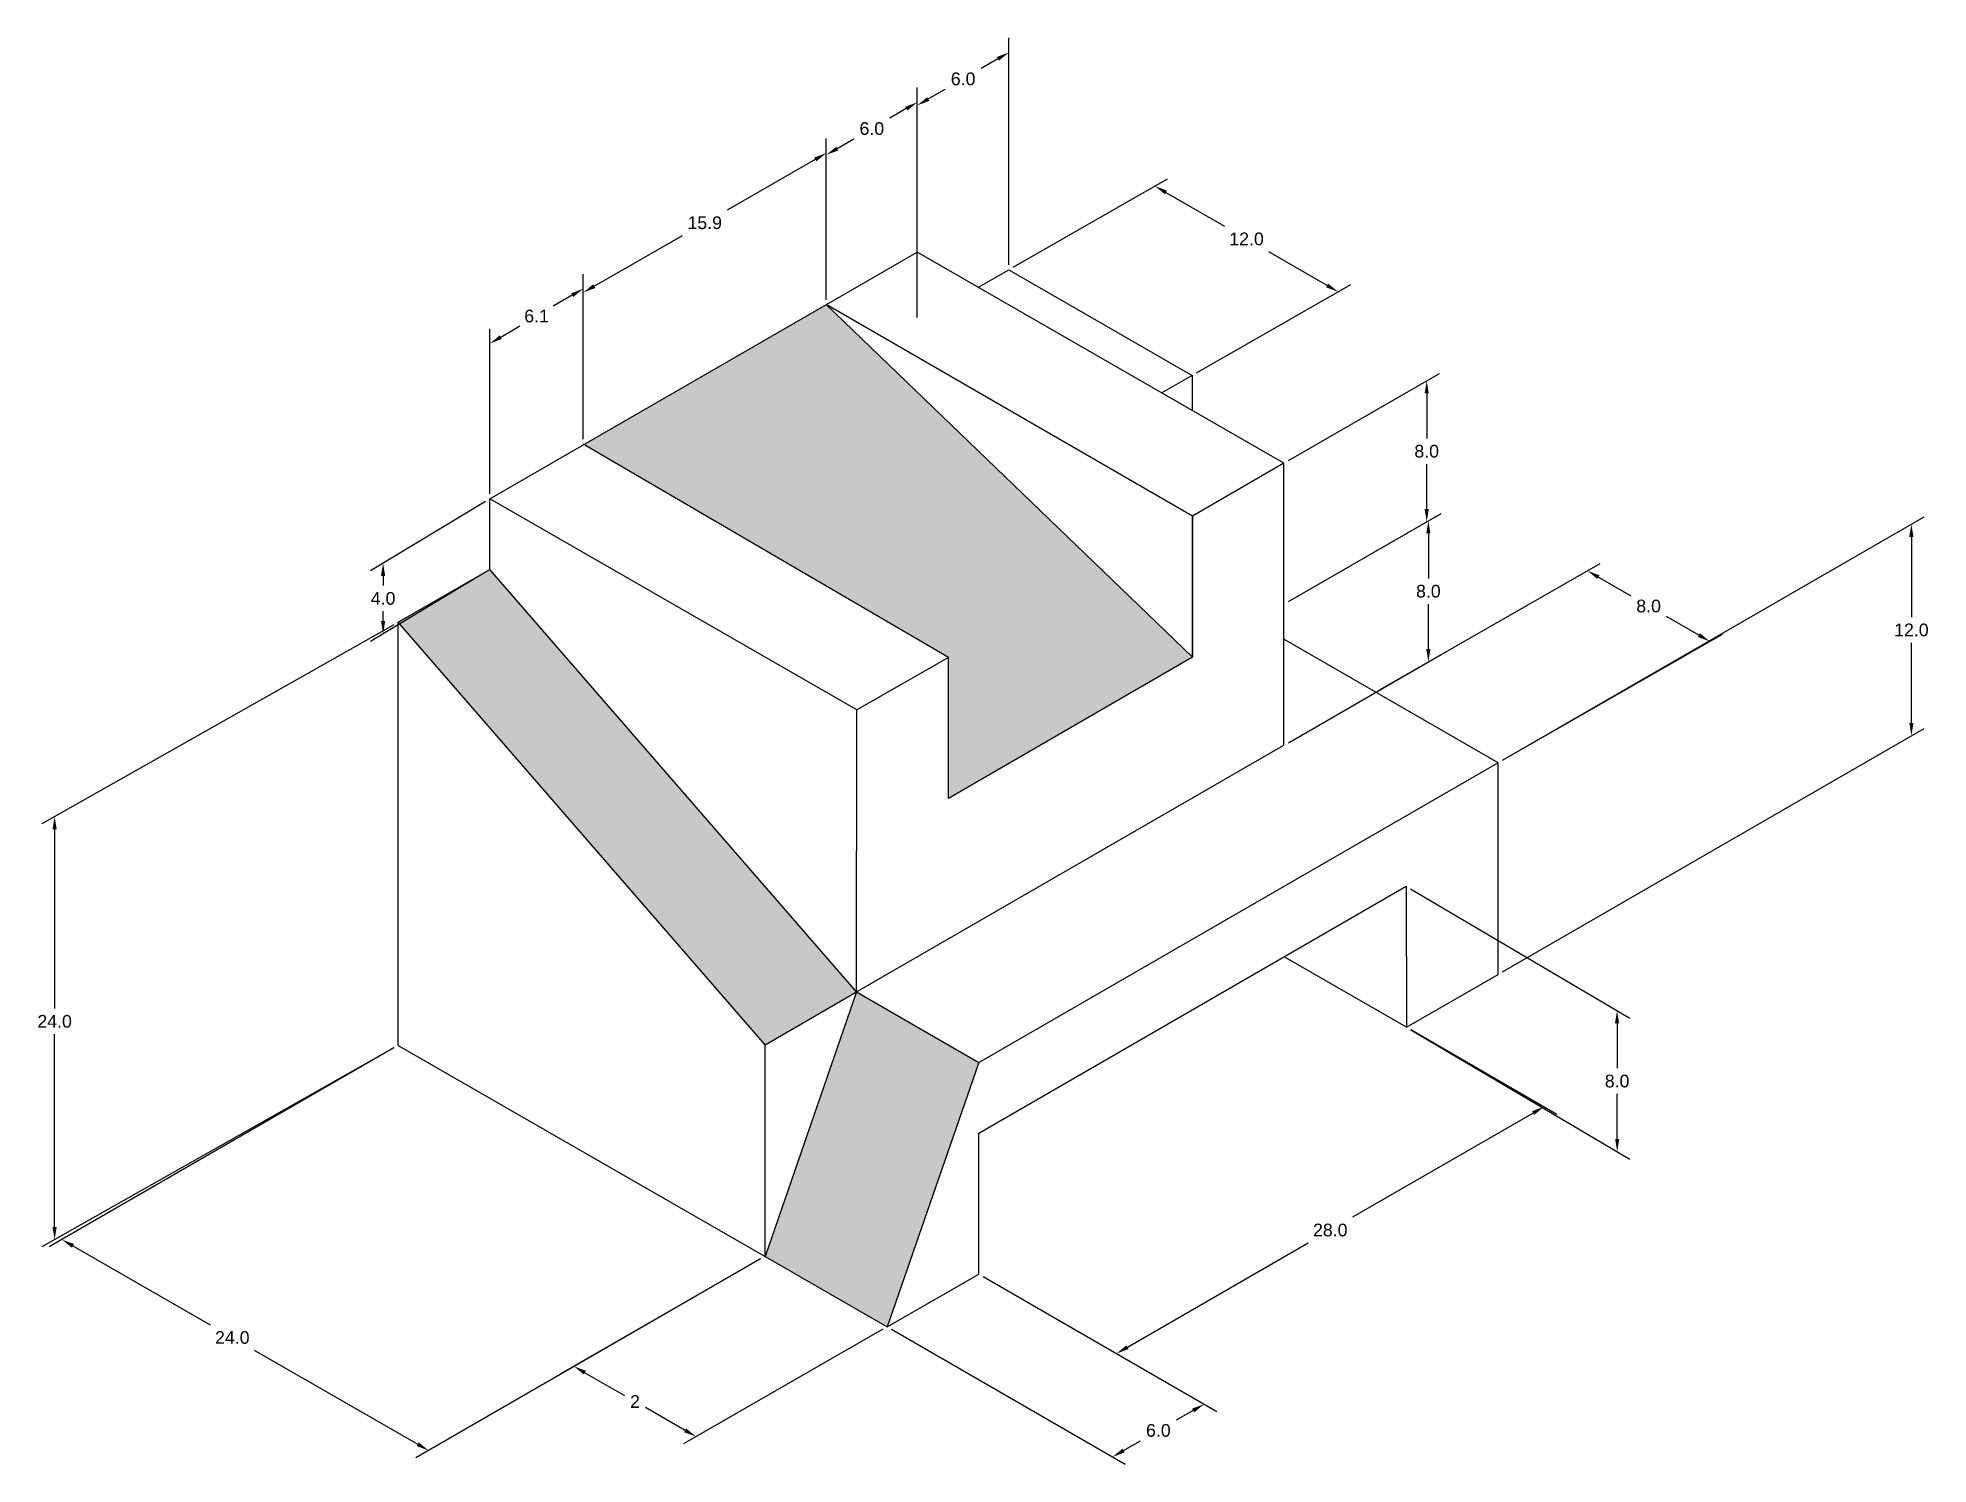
# Model space of a CAD drawing. Header units: millimetres. Extents: x 2220.4 to 2247.2, y 1629.1 to 1649.4.
import ezdxf

# ---------------------------------------------------------------- set-up
doc = ezdxf.new("R2010")
doc.units = ezdxf.units.MM
doc.linetypes.add('ACAD_ISO03W100', pattern=[30, 12, -18])
doc.styles.get("Standard").update_dxf_attribs({"font": 'arial.ttf'})
doc.dimstyles.get("Standard").update_dxf_attribs({"dimscale": 0, "dimtxt": 0.18, "dimasz": 0.18, "dimexe": 0.18, "dimexo": 0.0625, "dimgap": 0.09, "dimtad": 0, "dimtih": 1, "dimtoh": 1, "dimdec": 1, "dimlfac": 4, "dimzin": 0, "dimdsep": 46, "dimtxsty": 'Standard', "dimcen": 0.09, "dimadec": 0, "dimazin": 0, "dimtfac": 1, "dimtdec": 1, "dimtofl": 0, "dimtmove": 0, "dimatfit": 3, "dimfxl": 1, "dimtolj": 1, "dimtzin": 0, "dimarcsym": 0})

# ---------------------------------------------------------------- blocks, each defined once
blk = doc.blocks.new('*D2')
at = {"color": 0, "linetype": 'ACAD_ISO03W100', "lineweight": -2, "transparency": 16777216}
for p, q in [((2225.445, 1635.032), (2220.557, 1632.21)), ((2220.893, 1632.224), (2222.837, 1631.106)), ((2230.646, 1632.039), (2225.758, 1629.218)), ((2225.782, 1629.412), (2223.469, 1630.742))]:
    blk.add_line(p, q, dxfattribs=at)
at = {"color": 0, "linetype": 'ACAD_ISO03W100', "transparency": 16777216}
for points in [[(2220.908, 1632.25), (2220.878, 1632.198), (2220.737, 1632.314)], [(2225.797, 1629.438), (2225.767, 1629.386), (2225.938, 1629.322)]]:
    blk.add_solid(points, dxfattribs=at)
at = {"layer": 'Defpoints', "color": 0, "linetype": 'ACAD_ISO03W100', "transparency": 16777216}
for p in [(2225.508, 1635.068), (2230.709, 1632.075), (2225.938, 1629.322)]:
    blk.add_point(p, dxfattribs=at)
at = {"color": 0, "linetype": 'ACAD_ISO03W100', "transparency": 16777216, "insert": (2223.153, 1630.924), "char_height": 0.18, "attachment_point": 5}
blk.add_mtext('\\A1;24.0', dxfattribs=at)
blk = doc.blocks.new('*D3')
at = {"color": 0, "linetype": 'ACAD_ISO03W100', "lineweight": -2, "transparency": 16777216}
for p, q in [((2225.445, 1641.032), (2220.453, 1638.21)), ((2220.633, 1638.132), (2220.633, 1635.589)), ((2220.633, 1632.492), (2220.633, 1635.226)), ((2225.445, 1635.032), (2220.453, 1632.21))]:
    blk.add_line(p, q, dxfattribs=at)
at = {"color": 0, "linetype": 'ACAD_ISO03W100', "transparency": 16777216}
for points in [[(2220.603, 1638.132), (2220.663, 1638.132), (2220.633, 1638.312)], [(2220.603, 1632.492), (2220.663, 1632.492), (2220.633, 1632.312)]]:
    blk.add_solid(points, dxfattribs=at)
at = {"layer": 'Defpoints', "color": 0, "linetype": 'ACAD_ISO03W100', "transparency": 16777216}
for p in [(2225.508, 1641.068), (2220.633, 1638.312), (2225.508, 1635.068)]:
    blk.add_point(p, dxfattribs=at)
at = {"color": 0, "linetype": 'ACAD_ISO03W100', "transparency": 16777216, "insert": (2220.633, 1635.408), "char_height": 0.18, "attachment_point": 5}
blk.add_mtext('\\A1;24.0', dxfattribs=at)
blk = doc.blocks.new('*D4')
at = {"color": 0, "linetype": 'ACAD_ISO03W100', "lineweight": -2, "transparency": 16777216}
for p, q in [((2226.744, 1642.78), (2225.112, 1641.797)), ((2226.744, 1641.78), (2225.112, 1640.797)), ((2225.292, 1641.726), (2225.292, 1641.588)), ((2225.292, 1641.086), (2225.292, 1641.224))]:
    blk.add_line(p, q, dxfattribs=at)
at = {"color": 0, "linetype": 'ACAD_ISO03W100', "transparency": 16777216}
for points in [[(2225.262, 1641.726), (2225.322, 1641.726), (2225.292, 1641.906)], [(2225.262, 1641.086), (2225.322, 1641.086), (2225.292, 1640.906)]]:
    blk.add_solid(points, dxfattribs=at)
at = {"layer": 'Defpoints', "color": 0, "linetype": 'ACAD_ISO03W100', "transparency": 16777216}
for p in [(2226.807, 1642.818), (2226.807, 1641.818), (2225.292, 1640.906)]:
    blk.add_point(p, dxfattribs=at)
at = {"color": 0, "linetype": 'ACAD_ISO03W100', "transparency": 16777216, "insert": (2225.292, 1641.406), "char_height": 0.18, "attachment_point": 5}
blk.add_mtext('\\A1;4.0', dxfattribs=at)
blk = doc.blocks.new('*D5')
at = {"color": 0, "linetype": 'ACAD_ISO03W100', "lineweight": -2, "transparency": 16777216}
for p, q in [((2230.646, 1632.039), (2227.819, 1630.412)), ((2232.379, 1631.042), (2229.552, 1629.415)), ((2228.155, 1630.426), (2228.716, 1630.103)), ((2229.576, 1629.608), (2229.015, 1629.931))]:
    blk.add_line(p, q, dxfattribs=at)
at = {"color": 0, "linetype": 'ACAD_ISO03W100', "transparency": 16777216}
for points in [[(2228.17, 1630.452), (2228.14, 1630.4), (2227.999, 1630.516)], [(2229.591, 1629.634), (2229.561, 1629.582), (2229.732, 1629.519)]]:
    blk.add_solid(points, dxfattribs=at)
at = {"layer": 'Defpoints', "color": 0, "linetype": 'ACAD_ISO03W100', "transparency": 16777216}
for p in [(2230.709, 1632.075), (2232.442, 1631.078), (2229.732, 1629.519)]:
    blk.add_point(p, dxfattribs=at)
at = {"color": 0, "linetype": 'ACAD_ISO03W100', "transparency": 16777216, "insert": (2228.865, 1630.017), "char_height": 0.18, "attachment_point": 5}
blk.add_mtext('\\A1;2', dxfattribs=at)
blk = doc.blocks.new('*D6')
at = {"color": 0, "linetype": 'ACAD_ISO03W100', "lineweight": -2, "transparency": 16777216}
for p, q in [((2233.802, 1631.789), (2237.118, 1629.875)), ((2232.504, 1631.042), (2235.819, 1629.128)), ((2236.781, 1629.889), (2236.542, 1629.752)), ((2235.795, 1629.322), (2236.034, 1629.459))]:
    blk.add_line(p, q, dxfattribs=at)
at = {"color": 0, "linetype": 'ACAD_ISO03W100', "transparency": 16777216}
for points in [[(2236.766, 1629.915), (2236.796, 1629.863), (2236.937, 1629.979)], [(2235.78, 1629.348), (2235.81, 1629.296), (2235.639, 1629.232)]]:
    blk.add_solid(points, dxfattribs=at)
at = {"layer": 'Defpoints', "color": 0, "linetype": 'ACAD_ISO03W100', "transparency": 16777216}
for p in [(2233.74, 1631.825), (2232.442, 1631.078), (2236.937, 1629.979)]:
    blk.add_point(p, dxfattribs=at)
at = {"color": 0, "linetype": 'ACAD_ISO03W100', "transparency": 16777216, "insert": (2236.288, 1629.606), "char_height": 0.18, "attachment_point": 5}
blk.add_mtext('\\A1;6.0', dxfattribs=at)
blk = doc.blocks.new('*D7')
at = {"color": 0, "linetype": 'ACAD_ISO03W100', "lineweight": -2, "transparency": 16777216}
for p, q in [((2239.867, 1635.291), (2241.939, 1634.094)), ((2241.603, 1634.108), (2239.041, 1632.63)), ((2235.85, 1630.787), (2238.411, 1632.266)), ((2233.802, 1631.789), (2235.874, 1630.593))]:
    blk.add_line(p, q, dxfattribs=at)
at = {"color": 0, "linetype": 'ACAD_ISO03W100', "transparency": 16777216}
for points in [[(2241.588, 1634.134), (2241.618, 1634.082), (2241.759, 1634.198)], [(2235.835, 1630.813), (2235.865, 1630.761), (2235.694, 1630.697)]]:
    blk.add_solid(points, dxfattribs=at)
at = {"layer": 'Defpoints', "color": 0, "linetype": 'ACAD_ISO03W100', "transparency": 16777216}
for p in [(2239.804, 1635.327), (2241.759, 1634.198), (2233.74, 1631.825)]:
    blk.add_point(p, dxfattribs=at)
at = {"color": 0, "linetype": 'ACAD_ISO03W100', "transparency": 16777216, "insert": (2238.726, 1632.448), "char_height": 0.18, "attachment_point": 5}
blk.add_mtext('\\A1;28.0', dxfattribs=at)
blk = doc.blocks.new('*D8')
at = {"color": 0, "linetype": 'ACAD_ISO03W100', "lineweight": -2, "transparency": 16777216}
for p, q in [((2239.865, 1637.288), (2242.974, 1635.454)), ((2242.794, 1635.38), (2242.795, 1634.743)), ((2239.867, 1635.29), (2242.976, 1633.456)), ((2242.796, 1633.742), (2242.795, 1634.379))]:
    blk.add_line(p, q, dxfattribs=at)
at = {"color": 0, "linetype": 'ACAD_ISO03W100', "transparency": 16777216}
for points in [[(2242.824, 1635.38), (2242.764, 1635.38), (2242.794, 1635.56)], [(2242.826, 1633.742), (2242.766, 1633.742), (2242.796, 1633.562)]]:
    blk.add_solid(points, dxfattribs=at)
at = {"layer": 'Defpoints', "color": 0, "linetype": 'ACAD_ISO03W100', "transparency": 16777216}
for p in [(2239.802, 1637.325), (2239.804, 1635.327), (2242.794, 1635.56)]:
    blk.add_point(p, dxfattribs=at)
at = {"color": 0, "linetype": 'ACAD_ISO03W100', "transparency": 16777216, "insert": (2242.795, 1634.561), "char_height": 0.18, "attachment_point": 5}
blk.add_mtext('\\A1;8.0', dxfattribs=at)
blk = doc.blocks.new('*D9')
at = {"color": 0, "linetype": 'ACAD_ISO03W100', "lineweight": -2, "transparency": 16777216}
for p, q in [((2238.132, 1643.361), (2240.274, 1644.598)), ((2240.094, 1644.314), (2240.094, 1643.676)), ((2240.094, 1642.674), (2240.094, 1643.312)), ((2238.132, 1641.361), (2240.274, 1642.598))]:
    blk.add_line(p, q, dxfattribs=at)
at = {"color": 0, "linetype": 'ACAD_ISO03W100', "transparency": 16777216}
for points in [[(2240.064, 1644.314), (2240.124, 1644.314), (2240.094, 1644.494)], [(2240.064, 1642.674), (2240.124, 1642.674), (2240.094, 1642.494)]]:
    blk.add_solid(points, dxfattribs=at)
at = {"layer": 'Defpoints', "color": 0, "linetype": 'ACAD_ISO03W100', "transparency": 16777216}
for p in [(2238.07, 1643.325), (2240.094, 1642.494), (2238.07, 1641.325)]:
    blk.add_point(p, dxfattribs=at)
at = {"color": 0, "linetype": 'ACAD_ISO03W100', "transparency": 16777216, "insert": (2240.094, 1643.494), "char_height": 0.18, "attachment_point": 5}
blk.add_mtext('\\A1;8.0', dxfattribs=at)
blk = doc.blocks.new('*D10')
at = {"color": 0, "linetype": 'ACAD_ISO03W100', "lineweight": -2, "transparency": 16777216}
for p, q in [((2238.132, 1641.361), (2240.298, 1642.612)), ((2240.118, 1642.328), (2240.118, 1641.69)), ((2240.118, 1640.688), (2240.118, 1641.326)), ((2238.132, 1639.361), (2240.298, 1640.612))]:
    blk.add_line(p, q, dxfattribs=at)
at = {"color": 0, "linetype": 'ACAD_ISO03W100', "transparency": 16777216}
for points in [[(2240.088, 1642.328), (2240.148, 1642.328), (2240.118, 1642.508)], [(2240.088, 1640.688), (2240.148, 1640.688), (2240.118, 1640.508)]]:
    blk.add_solid(points, dxfattribs=at)
at = {"layer": 'Defpoints', "color": 0, "linetype": 'ACAD_ISO03W100', "transparency": 16777216}
for p in [(2238.07, 1641.325), (2240.118, 1640.508), (2238.07, 1639.325)]:
    blk.add_point(p, dxfattribs=at)
at = {"color": 0, "linetype": 'ACAD_ISO03W100', "transparency": 16777216, "insert": (2240.118, 1641.508), "char_height": 0.18, "attachment_point": 5}
blk.add_mtext('\\A1;8.0', dxfattribs=at)
blk = doc.blocks.new('*D11')
at = {"color": 0, "linetype": 'ACAD_ISO03W100', "lineweight": -2, "transparency": 16777216}
for p, q in [((2234.231, 1646.104), (2236.42, 1647.359)), ((2236.395, 1647.165), (2237.224, 1646.687)), ((2238.682, 1645.845), (2237.854, 1646.323)), ((2236.829, 1644.604), (2239.018, 1645.859))]:
    blk.add_line(p, q, dxfattribs=at)
at = {"color": 0, "linetype": 'ACAD_ISO03W100', "transparency": 16777216}
for points in [[(2236.41, 1647.191), (2236.38, 1647.139), (2236.24, 1647.255)], [(2238.697, 1645.871), (2238.667, 1645.819), (2238.838, 1645.755)]]:
    blk.add_solid(points, dxfattribs=at)
at = {"layer": 'Defpoints', "color": 0, "linetype": 'ACAD_ISO03W100', "transparency": 16777216}
for p in [(2234.168, 1646.068), (2238.838, 1645.755), (2236.766, 1644.568)]:
    blk.add_point(p, dxfattribs=at)
at = {"color": 0, "linetype": 'ACAD_ISO03W100', "transparency": 16777216, "insert": (2237.539, 1646.505), "char_height": 0.18, "attachment_point": 5}
blk.add_mtext('\\A1;12.0', dxfattribs=at)
blk = doc.blocks.new('*D12')
at = {"color": 0, "linetype": 'ACAD_ISO03W100', "lineweight": -2, "transparency": 16777216}
for p, q in [((2234.168, 1646.14), (2234.168, 1649.358)), ((2234.012, 1649.06), (2233.773, 1648.922)), ((2232.869, 1645.39), (2232.869, 1648.608)), ((2233.025, 1648.49), (2233.265, 1648.628))]:
    blk.add_line(p, q, dxfattribs=at)
at = {"color": 0, "linetype": 'ACAD_ISO03W100', "transparency": 16777216}
for points in [[(2233.997, 1649.086), (2234.027, 1649.034), (2234.168, 1649.15)], [(2233.01, 1648.516), (2233.04, 1648.464), (2232.869, 1648.4)]]:
    blk.add_solid(points, dxfattribs=at)
at = {"layer": 'Defpoints', "color": 0, "linetype": 'ACAD_ISO03W100', "transparency": 16777216}
for p in [(2232.869, 1648.4), (2234.168, 1646.068), (2232.869, 1645.318)]:
    blk.add_point(p, dxfattribs=at)
at = {"color": 0, "linetype": 'ACAD_ISO03W100', "transparency": 16777216, "insert": (2233.519, 1648.775), "char_height": 0.18, "attachment_point": 5}
blk.add_mtext('\\A1;6.0', dxfattribs=at)
blk = doc.blocks.new('*D13')
at = {"color": 0, "linetype": 'ACAD_ISO03W100', "lineweight": -2, "transparency": 16777216}
for p, q in [((2232.869, 1646.39), (2232.869, 1648.651)), ((2232.713, 1648.353), (2232.478, 1648.217)), ((2231.734, 1647.787), (2231.97, 1647.923)), ((2231.578, 1645.644), (2231.578, 1647.905))]:
    blk.add_line(p, q, dxfattribs=at)
at = {"color": 0, "linetype": 'ACAD_ISO03W100', "transparency": 16777216}
for points in [[(2232.698, 1648.379), (2232.728, 1648.327), (2232.869, 1648.443)], [(2231.719, 1647.813), (2231.749, 1647.761), (2231.578, 1647.697)]]:
    blk.add_solid(points, dxfattribs=at)
at = {"layer": 'Defpoints', "color": 0, "linetype": 'ACAD_ISO03W100', "transparency": 16777216}
for p in [(2231.578, 1647.697), (2232.869, 1646.318), (2231.578, 1645.572)]:
    blk.add_point(p, dxfattribs=at)
at = {"color": 0, "linetype": 'ACAD_ISO03W100', "transparency": 16777216, "insert": (2232.224, 1648.07), "char_height": 0.18, "attachment_point": 5}
blk.add_mtext('\\A1;6.0', dxfattribs=at)
blk = doc.blocks.new('*D14')
at = {"color": 0, "linetype": 'ACAD_ISO03W100', "lineweight": -2, "transparency": 16777216}
for p, q in [((2231.578, 1645.644), (2231.578, 1647.93)), ((2231.422, 1647.633), (2230.17, 1646.915)), ((2228.287, 1645.835), (2229.539, 1646.553)), ((2228.131, 1643.667), (2228.131, 1645.953))]:
    blk.add_line(p, q, dxfattribs=at)
at = {"color": 0, "linetype": 'ACAD_ISO03W100', "transparency": 16777216}
for points in [[(2231.407, 1647.659), (2231.437, 1647.607), (2231.578, 1647.723)], [(2228.272, 1645.861), (2228.302, 1645.809), (2228.131, 1645.745)]]:
    blk.add_solid(points, dxfattribs=at)
at = {"layer": 'Defpoints', "color": 0, "linetype": 'ACAD_ISO03W100', "transparency": 16777216}
for p in [(2228.131, 1645.745), (2231.578, 1645.572), (2228.131, 1643.595)]:
    blk.add_point(p, dxfattribs=at)
at = {"color": 0, "linetype": 'ACAD_ISO03W100', "transparency": 16777216, "insert": (2229.854, 1646.734), "char_height": 0.18, "attachment_point": 5}
blk.add_mtext('\\A1;15.9', dxfattribs=at)
blk = doc.blocks.new('*D15')
at = {"color": 0, "linetype": 'ACAD_ISO03W100', "lineweight": -2, "transparency": 16777216}
for p, q in [((2228.131, 1643.667), (2228.131, 1646.008)), ((2227.975, 1645.708), (2227.706, 1645.55)), ((2226.807, 1642.89), (2226.807, 1645.231)), ((2226.962, 1645.113), (2227.232, 1645.271))]:
    blk.add_line(p, q, dxfattribs=at)
at = {"color": 0, "linetype": 'ACAD_ISO03W100', "transparency": 16777216}
for points in [[(2227.96, 1645.734), (2227.991, 1645.682), (2228.131, 1645.799)], [(2226.947, 1645.139), (2226.977, 1645.087), (2226.807, 1645.022)]]:
    blk.add_solid(points, dxfattribs=at)
at = {"layer": 'Defpoints', "color": 0, "linetype": 'ACAD_ISO03W100', "transparency": 16777216}
for p in [(2226.807, 1645.022), (2228.131, 1643.595), (2226.807, 1642.818)]:
    blk.add_point(p, dxfattribs=at)
at = {"color": 0, "linetype": 'ACAD_ISO03W100', "transparency": 16777216, "insert": (2227.469, 1645.411), "char_height": 0.18, "attachment_point": 5}
blk.add_mtext('\\A1;6.1', dxfattribs=at)
blk = doc.blocks.new('*D16')
at = {"color": 0, "linetype": 'ACAD_ISO03W100', "lineweight": -2, "transparency": 16777216}
for p, q in [((2239.434, 1640.113), (2242.555, 1641.902)), ((2242.53, 1641.709), (2242.988, 1641.444)), ((2243.954, 1640.887), (2243.496, 1641.151)), ((2241.17, 1639.111), (2244.29, 1640.9))]:
    blk.add_line(p, q, dxfattribs=at)
at = {"color": 0, "linetype": 'ACAD_ISO03W100', "transparency": 16777216}
for points in [[(2242.545, 1641.735), (2242.515, 1641.683), (2242.374, 1641.799)], [(2243.969, 1640.913), (2243.939, 1640.861), (2244.11, 1640.797)]]:
    blk.add_solid(points, dxfattribs=at)
at = {"layer": 'Defpoints', "color": 0, "linetype": 'ACAD_ISO03W100', "transparency": 16777216}
for p in [(2244.11, 1640.797), (2239.371, 1640.077), (2241.107, 1639.075)]:
    blk.add_point(p, dxfattribs=at)
at = {"color": 0, "linetype": 'ACAD_ISO03W100', "transparency": 16777216, "insert": (2243.242, 1641.298), "char_height": 0.18, "attachment_point": 5}
blk.add_mtext('\\A1;8.0', dxfattribs=at)
blk = doc.blocks.new('*D17')
at = {"color": 0, "linetype": 'ACAD_ISO03W100', "lineweight": -2, "transparency": 16777216}
for p, q in [((2241.169, 1639.111), (2247.149, 1642.563)), ((2246.969, 1642.279), (2246.969, 1641.141)), ((2246.969, 1639.639), (2246.969, 1640.777)), ((2241.169, 1636.111), (2247.149, 1639.563))]:
    blk.add_line(p, q, dxfattribs=at)
at = {"color": 0, "linetype": 'ACAD_ISO03W100', "transparency": 16777216}
for points in [[(2246.939, 1642.279), (2246.999, 1642.279), (2246.969, 1642.459)], [(2246.939, 1639.639), (2246.999, 1639.639), (2246.969, 1639.459)]]:
    blk.add_solid(points, dxfattribs=at)
at = {"layer": 'Defpoints', "color": 0, "linetype": 'ACAD_ISO03W100', "transparency": 16777216}
for p in [(2246.969, 1639.459), (2241.107, 1639.075), (2241.107, 1636.075)]:
    blk.add_point(p, dxfattribs=at)
at = {"color": 0, "linetype": 'ACAD_ISO03W100', "transparency": 16777216, "insert": (2246.969, 1640.959), "char_height": 0.18, "attachment_point": 5}
blk.add_mtext('\\A1;12.0', dxfattribs=at)

msp = doc.modelspace()

# ---------------------------------------------------------------- hatches: boundary and pattern name
at = {"linetype": 'ACAD_ISO03W100', "true_color": 0xc7c8ca}
h = msp.add_hatch(color=9, dxfattribs=at)
h.dxf.hatch_style = 1
h.paths.add_polyline_path([(2231.578, 1645.572), (2228.142, 1643.588), (2233.311, 1640.568), (2233.311, 1638.568), (2236.766, 1640.573), (2236.766, 1640.58)])
h.paths.add_polyline_path([(2226.807, 1641.818), (2225.508, 1641.068), (2230.709, 1635.075), (2232.008, 1635.825)])
h.paths.add_polyline_path([(2233.74, 1634.825), (2232.008, 1635.825), (2230.709, 1632.075), (2232.441, 1631.075)])

# ---------------------------------------------------------------- linework, layer by layer
for p, q in [((2226.807, 1642.818), (2232.869, 1646.318)), ((2226.807, 1641.818), (2226.807, 1642.818))]:
    msp.add_line(p, q)
for points in [[(2232.008, 1635.825), (2238.07, 1639.325), (2238.07, 1643.325), (2232.869, 1646.318)], [(2236.771, 1642.575), (2231.575, 1645.575), (2236.771, 1640.575)], [(2233.311, 1640.568), (2228.131, 1643.595)], [(2238.07, 1643.325), (2236.771, 1642.575), (2236.771, 1640.575), (2233.311, 1638.568), (2233.311, 1640.568), (2232.012, 1639.825)], [(2232.008, 1635.825), (2232.012, 1639.825), (2226.807, 1642.818)], [(2225.508, 1635.068), (2225.508, 1641.068), (2226.807, 1641.818)], [(2230.709, 1635.075), (2232.008, 1635.825), (2226.807, 1641.818)], [(2230.709, 1632.075), (2230.709, 1635.075), (2225.508, 1641.068)], [(2232.008, 1635.825), (2230.709, 1632.075), (2232.441, 1631.075), (2233.74, 1631.825), (2233.74, 1633.825), (2239.802, 1637.325), (2239.808, 1635.325), (2241.107, 1636.075), (2241.107, 1639.075), (2233.738, 1634.82)], [(2232.008, 1635.825), (2233.74, 1634.825), (2232.441, 1631.075)], [(2225.508, 1635.068), (2230.709, 1632.075)]]:
    msp.add_lwpolyline(points)
at = {"linetype": 'ACAD_ISO03W100'}
for points in [[(2233.737, 1645.819), (2234.168, 1646.068), (2236.766, 1644.568), (2236.339, 1644.321)], [(2236.766, 1644.568), (2236.766, 1644.075)], [(2236.766, 1642.578), (2236.766, 1640.573)], [(2241.107, 1639.075), (2238.07, 1640.828)], [(2239.808, 1635.325), (2238.073, 1636.326)]]:
    msp.add_lwpolyline(points, dxfattribs=at)

# ---------------------------------------------------------------- dimensions: what is measured, and where the dimension line sits
for p1, p2, distance, picture, middle in [((2234.168, 1646.068), (2232.869, 1645.318), -2.669, '*D12', (2233.519, 1648.775)), ((2232.869, 1646.318), (2231.578, 1645.572), -1.84, '*D13', (2232.224, 1648.07)), ((2231.578, 1645.572), (2228.131, 1643.595), -1.866, '*D14', (2229.854, 1646.734)), ((2234.168, 1646.068), (2236.766, 1644.568), 2.064, '*D11', (2237.539, 1646.505)), ((2228.131, 1643.595), (2226.807, 1642.818), -1.901, '*D15', (2227.469, 1645.411)), ((2238.07, 1643.325), (2238.07, 1641.325), 2.025, '*D9', (2240.094, 1643.494)), ((2238.07, 1641.325), (2238.07, 1639.325), 2.049, '*D10', (2240.118, 1641.508)), ((2241.107, 1639.075), (2241.107, 1636.075), 5.862, '*D17', (2246.969, 1640.959)), ((2239.371, 1640.077), (2241.107, 1639.075), 2.993, '*D16', (2243.242, 1641.298)), ((2239.804, 1635.327), (2239.802, 1637.325), -2.99, '*D8', (2242.795, 1634.561)), ((2233.74, 1631.825), (2239.804, 1635.327), -1.954, '*D7', (2238.726, 1632.448)), ((2232.442, 1631.078), (2233.74, 1631.825), -3.195, '*D6', (2236.288, 1629.606))]:
    dim = msp.add_aligned_dim(p1=p1, p2=p2, distance=distance, dimstyle='Standard', override={"dimscale": 1}, dxfattribs=at)
    dim.commit()
    dim.dimension.update_dxf_attribs({"geometry": picture, "text_midpoint": middle})
for base, p1, p2, angle, picture, middle in [((2225.292, 1640.906), (2226.807, 1642.818), (2226.807, 1641.818), 270, '*D4', (2225.292, 1641.406)), ((2220.633, 1638.312), (2225.508, 1635.068), (2225.508, 1641.068), 90, '*D3', (2220.633, 1635.408)), ((2225.938, 1629.322), (2225.508, 1635.068), (2230.709, 1632.075), 330.0854, '*D2', (2223.153, 1630.924))]:
    dim = msp.add_linear_dim(base=base, p1=p1, p2=p2, angle=angle, dimstyle='Standard', override={"dimscale": 1}, dxfattribs=at)
    dim.commit()
    dim.dimension.update_dxf_attribs({"geometry": picture, "text_midpoint": middle, "dimtype": 161})
dim = msp.add_aligned_dim(p1=(2230.709, 1632.075), p2=(2232.442, 1631.078), distance=-2.703, text='2', dimstyle='Standard', override={"dimscale": 1}, dxfattribs=at)
dim.commit()
dim.dimension.update_dxf_attribs({"geometry": '*D5', "text_midpoint": (2228.865, 1630.017)})

doc.saveas('drawing.dxf')
